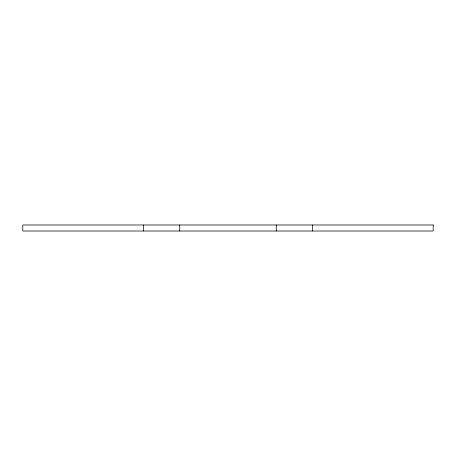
<?xml version="1.0" encoding="UTF-8"?>
<svg xmlns="http://www.w3.org/2000/svg" width="456" height="456" viewBox="0 0 456 456"><rect width="100%" height="100%" fill="white"/><g stroke="black" fill="none" stroke-linecap="round" stroke-linejoin="round"><path stroke-width="0.68" d="M312.497 224.985L312.497 231.015M276.285 224.985L276.285 231.015M179.715 224.985L179.715 231.015M143.503 224.985L143.503 231.015M433.2 224.985L22.8 224.985L22.8 231.015L433.2 231.015L433.2 224.985"/></g></svg>
